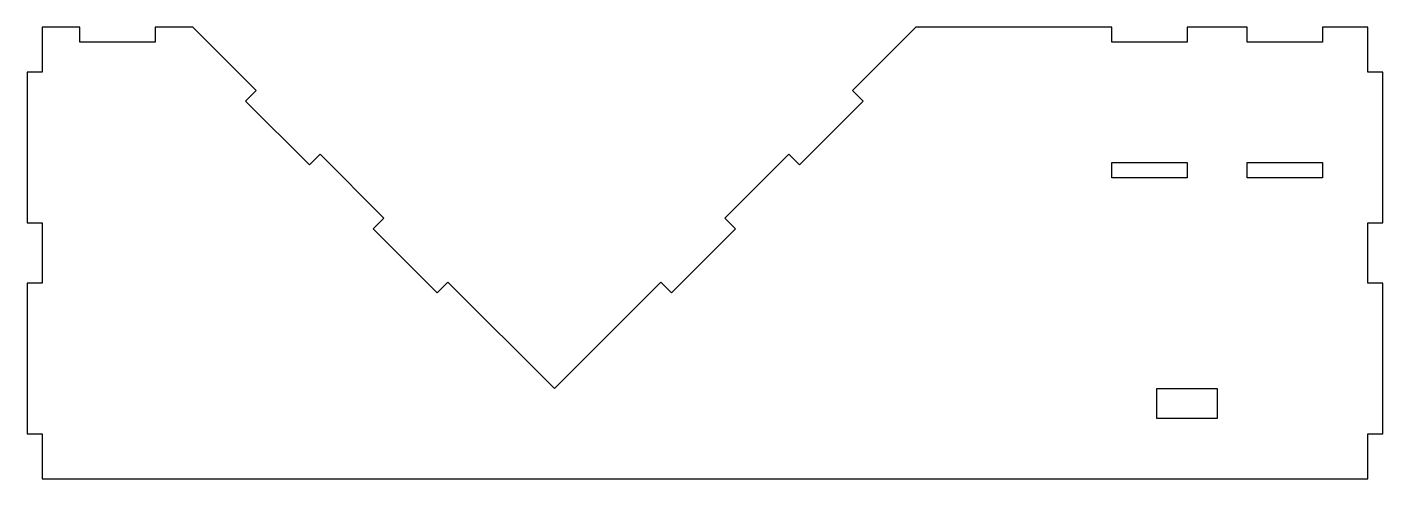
# Model space of a CAD drawing. Header units: millimetres. Extents: x 1965 to 2415, y 71 to 221.
import ezdxf

# ---------------------------------------------------------------- set-up
doc = ezdxf.new("R2010")
doc.units = ezdxf.units.MM

msp = doc.modelspace()

# ---------------------------------------------------------------- linework, layer by layer
for points in [[(1964.9, 85.73), (1969.9, 85.73), (1969.9, 70.73), (2409.9, 70.73), (2409.9, 85.73), (2414.9, 85.73), (2414.9, 135.73), (2409.9, 135.73), (2409.9, 155.73), (2414.9, 155.73), (2414.9, 205.73), (2409.9, 205.73), (2409.9, 220.73), (2394.9, 220.73), (2394.9, 215.73), (2369.9, 215.73), (2369.9, 220.73), (2349.9, 220.73), (2349.9, 215.73), (2324.9, 215.73), (2324.9, 220.73), (2259.9, 220.73), (2238.9, 199.72), (2242.43, 196.19), (2221.22, 174.97), (2217.68, 178.51), (2196.47, 157.3), (2200.01, 153.76), (2178.79, 132.55), (2175.26, 136.08), (2139.9, 100.73), (2104.55, 136.08), (2101.01, 132.55), (2079.8, 153.76), (2083.33, 157.3), (2062.12, 178.51), (2058.59, 174.97), (2037.37, 196.19), (2040.91, 199.72), (2019.9, 220.73), (2007.4, 220.73), (2007.4, 215.73), (1982.4, 215.73), (1982.4, 220.73), (1969.9, 220.73), (1969.9, 205.73), (1964.9, 205.73), (1964.9, 155.73), (1969.9, 155.73), (1969.9, 135.73), (1964.9, 135.73)], [(2349.9, 175.73), (2349.9, 170.73), (2324.9, 170.73), (2324.9, 175.73)], [(2394.9, 175.73), (2394.9, 170.73), (2369.9, 170.73), (2369.9, 175.73)], [(2359.9, 100.73), (2359.9, 90.73), (2339.9, 90.73), (2339.9, 100.73)]]:
    msp.add_lwpolyline(points, close=True)

doc.saveas('drawing.dxf')
